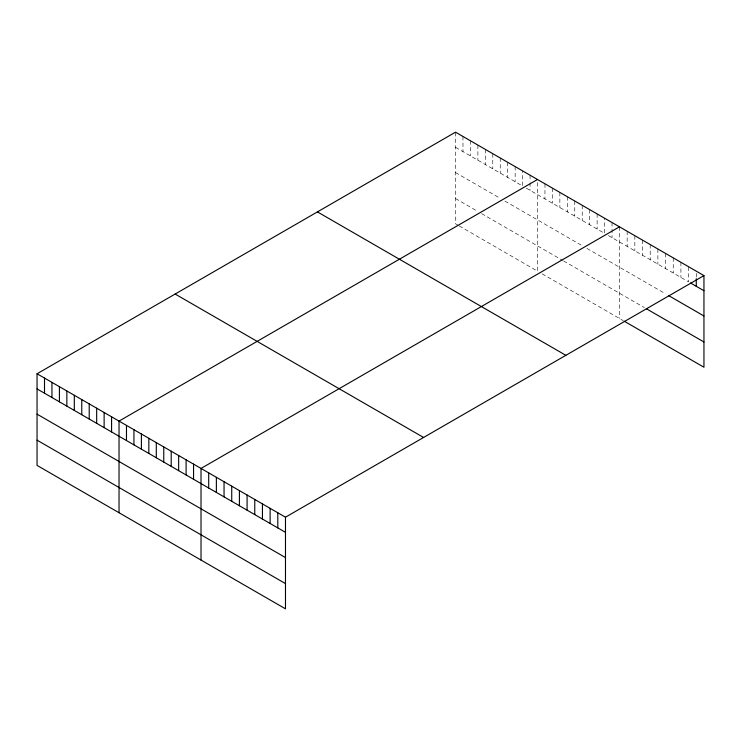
<?xml version="1.0" encoding="UTF-8"?>
<svg xmlns="http://www.w3.org/2000/svg" width="741" height="741" viewBox="0 0 741 741"><rect width="100%" height="100%" fill="white"/><g stroke="black" fill="none" stroke-linecap="round" stroke-linejoin="round"><path stroke-width="0.56" stroke-dasharray="3.71 2.78" d="M455.52 147.311L522.6 186.037L522.6 170.893M526.323 188.186L604.582 233.369L604.582 218.225M608.305 235.518L688.593 281.867L688.593 266.723M455.52 172.551L500.24 198.366M504.899 201.061L582.222 245.697M586.881 248.392L665.557 293.816M455.52 198.56L477.88 211.472M481.613 213.621L562.66 260.415M563.586 260.952L644.438 307.626M458.318 225.421L455.52 223.801L455.52 132.167M459.253 225.959L537.503 271.132L537.503 179.498M542.162 273.827L623.32 320.686M696.271 273.327L696.271 277.653M680.914 262.295L680.914 277.44M673.236 257.859L673.236 273.003M665.557 253.422L665.557 268.566M657.878 248.995L657.878 264.139M650.2 244.558L650.2 259.702M642.521 240.13L642.521 255.275M634.842 235.694L634.842 250.838M627.164 231.257L627.164 246.401M619.485 226.829L619.485 318.463M612.029 222.522L612.029 237.666M597.126 213.917L597.126 229.062M589.679 209.62L589.679 224.764M582.222 205.313L582.222 220.457M574.766 201.015L574.766 216.159M567.319 196.708L567.319 211.852M559.863 192.401L559.863 207.545M552.406 188.103L552.406 203.247M544.959 183.796L544.959 198.94M530.056 175.191L530.056 181.684M530.056 182.768L530.056 190.335M515.143 166.586L515.143 181.73M507.696 162.288L507.696 177.432M500.24 157.981L500.24 173.125M492.784 153.683L492.784 168.828M485.336 149.376L485.336 164.521M477.88 145.069L477.88 160.213M470.433 140.771L470.433 155.916M462.977 136.464L462.977 151.609"/><path stroke-width="1.11" d="M703.95 275.596L285.48 517.199L285.48 608.833L37.05 465.404L37.05 373.77L455.52 132.167L703.95 275.596L703.95 367.23L624.283 321.233M537.503 179.498L119.032 421.101L119.032 512.735M619.485 226.829L201.015 468.432L201.015 560.066M690.51 282.979L703.95 290.741M668.438 295.474L703.95 315.981M646.356 308.738L703.95 341.99M317.426 211.898L565.855 355.319M175.145 294.038L423.574 437.468M37.05 373.77L285.48 517.199M37.05 388.914L285.48 532.344M37.05 414.154L285.48 557.584M37.05 440.163L285.48 583.593M696.271 278.727L696.271 286.304M277.801 512.763L277.801 527.907M270.122 508.326L270.122 523.47M262.444 503.899L262.444 519.043M254.765 499.462L254.765 514.606M247.086 495.034L247.086 510.178M239.408 490.598L239.408 505.742M231.729 486.161L231.729 501.305M224.051 481.733L224.051 496.878M216.372 477.297L216.372 492.441M208.693 472.86L208.693 488.004M193.558 464.125L193.558 479.27M186.102 459.828L186.102 474.972M178.655 455.52L178.655 470.665M171.199 451.223L171.199 466.367M163.752 446.916L163.752 462.06M156.295 442.618L156.295 457.762M148.839 438.311L148.839 453.455M141.392 434.013L141.392 449.148M133.936 429.706L133.936 444.85M126.479 425.399L126.479 440.543M111.576 416.794L111.576 431.938M104.129 412.496L104.129 427.64M96.673 408.189L96.673 423.333M89.216 403.891L89.216 419.036M81.769 399.584L81.769 414.728M74.313 395.286L74.313 410.431M66.857 390.979L66.857 406.124M59.41 386.682L59.41 401.826M51.953 382.375L51.953 397.519M44.506 378.067L44.506 393.212"/></g></svg>
